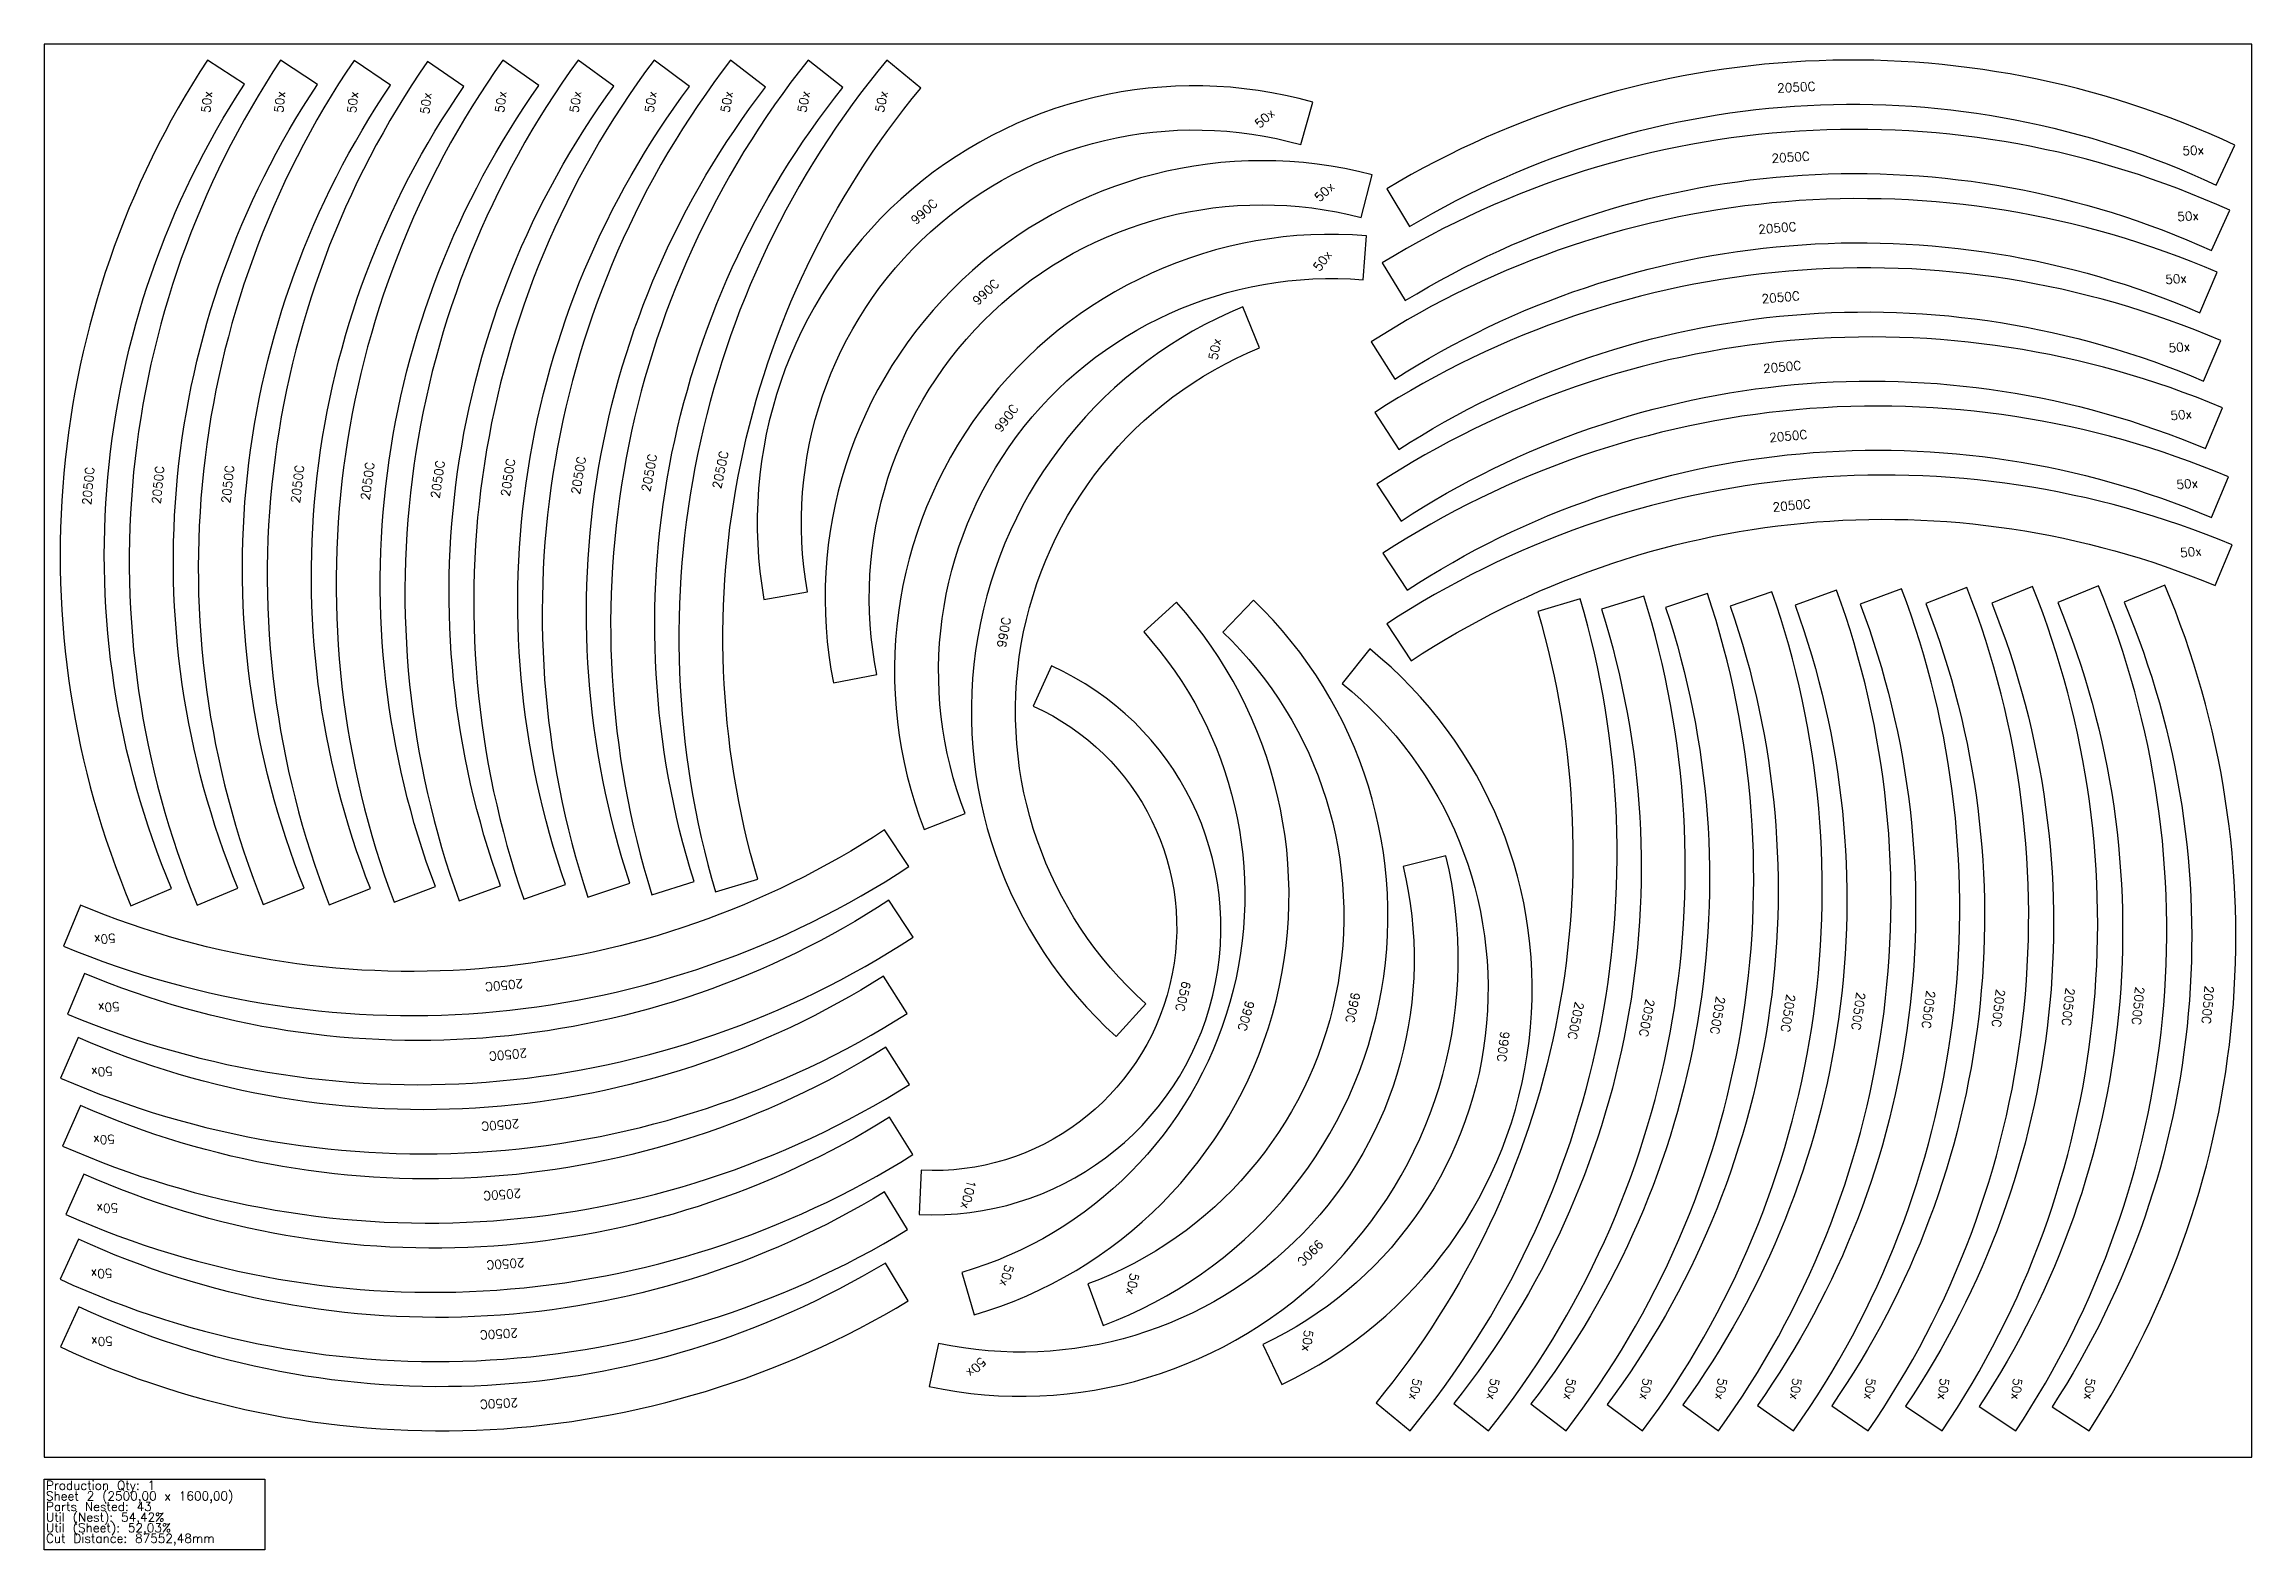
# Model space of a CAD drawing. Header units: millimetres. Extents: x 2625 to 5125, y -105 to 1600.
import ezdxf

# ---------------------------------------------------------------- set-up
doc = ezdxf.new("R2010")
doc.units = ezdxf.units.MM
for name, color, linetype in [('sheet', 24, 'Continuous'), ('Stats', 7, 'Continuous'), ('Texto', 7, 'Continuous')]:
    doc.layers.add(name, color=color, linetype=linetype)
doc.styles.get("Standard").update_dxf_attribs({"font": 'txt.shx'})

msp = doc.modelspace()

# ---------------------------------------------------------------- linework, layer by layer
at = {"color": 7}
for points in [[(2723.2, 624.4), (2769.3, 643.8, -0.24905), (2851.7, 1554.7), (2809.8, 1582, 0.24905)], [(2798.2, 625.2), (2844.4, 644.2, -0.24905), (2934.4, 1554.3), (2892.8, 1582, 0.24905)], [(2873, 625.7), (2919.4, 644.3, -0.24905), (3017.3, 1553.6), (2975.9, 1581.6, 0.24905)], [(2947.8, 625.5), (2994.4, 643.7, -0.24905), (3100.3, 1552.1), (3059.1, 1580.5, 0.24905)], [(3021.2, 628.4), (3068, 646, -0.24905), (3185.3, 1553.1), (3144.5, 1582, 0.24905)], [(3094.8, 630), (3141.9, 647, -0.24905), (3270.1, 1552.6), (3229.7, 1582, 0.24905)], [(3168.1, 631.9), (3215.3, 648.3, -0.24905), (3355.7, 1552), (3315.6, 1582, 0.24905)], [(3240.8, 634.2), (3288.3, 649.9, -0.24905), (3442, 1551.4), (3402.4, 1582, 0.24905)], [(3313.2, 636.9), (3360.9, 651.8, -0.24905), (3529.3, 1550.8), (3490.2, 1582, 0.24905)], [(3385.1, 640.3), (3433, 654.3, -0.24905), (3617.6, 1550.1), (3579.1, 1581.9, 0.24905)], [(4145.5, 1436.3), (4171.2, 1393.4, -0.24905), (5084.5, 1440.5), (5105.7, 1485.8, 0.24905)], [(3440.1, 971.2), (3489.4, 979.9, -0.553169), (4048.1, 1486.2), (4061.6, 1534.3, 0.553169)], [(4140.2, 1352.2), (4166.4, 1309.6, -0.24905), (5079.2, 1366.3), (5099.9, 1411.9, 0.24905)], [(3518.8, 876.6), (3567.9, 886.3, -0.553169), (4116.3, 1403.7), (4128.9, 1452.1, 0.553169)], [(4127.7, 1262.9), (4154.7, 1220.8, -0.24905), (5066.2, 1295.8), (5085.9, 1341.7, 0.24905)], [(3621.4, 710.7), (3668, 728.7, -0.553169), (4118.6, 1333.2), (4122.6, 1383.1, 0.553169)], [(4131.8, 1183), (4158.9, 1141, -0.24905), (5070.2, 1218.5), (5089.8, 1264.5, 0.24905)], [(3839.1, 476.2), (3872.5, 513.4, -0.553169), (4001.4, 1256.2), (3982.5, 1302.5, 0.553169)], [(4134.2, 1101.9), (4161.5, 1060, -0.24905), (5072.4, 1142.1), (5091.8, 1188.2, 0.24905)], [(4141.1, 1023.5), (4168.4, 981.7, -0.24905), (5079.3, 1064), (5098.7, 1110, 0.24905)], [(4145.4, 943.5), (4172.9, 901.7, -0.24905), (5083.5, 986.9), (5102.7, 1033.1, 0.24905)], [(4436.3, 975.1), (4388.6, 960.1, -0.24905), (4221.5, 60.9), (4260.7, 29.8, 0.24905)], [(4508.7, 977.8), (4461.2, 962, -0.24905), (4308.7, 60.3), (4348.4, 29.8, 0.24905)], [(4581.5, 980), (4534.3, 963.6, -0.24905), (4395, 59.7), (4435.1, 29.8, 0.24905)], [(4654.8, 981.9), (4607.8, 964.8, -0.24905), (4480.5, 59.1), (4520.9, 29.8, 0.24905)], [(4728.4, 983.4), (4681.6, 965.8, -0.24905), (4565.2, 58.6), (4606, 29.8, 0.24905)], [(4802.4, 984.7), (4755.8, 966.5, -0.24905), (4649.3, 58.2), (4690.5, 29.8, 0.24905)], [(4876.8, 985.7), (4830.4, 967.1, -0.24905), (4732.9, 57.8), (4774.3, 29.7, 0.24905)], [(4951.5, 986.6), (4905.3, 967.6, -0.24905), (4816.1, 57.4), (4857.7, 29.7, 0.24905)], [(5026.5, 987.4), (4980.4, 968, -0.24905), (4898.8, 57), (4940.6, 29.7, 0.24905)], [(3907.2, 968), (3870.1, 934.5, -0.553169), (3664.3, 209.2), (3678.3, 161.2, 0.553169)], [(3994.4, 970.4), (3959.8, 934.3, -0.553169), (3806.8, 196.1), (3824.3, 149.2, 0.553169)], [(4364.4, 971.8), (4316.4, 957.6, -0.24905), (4133.3, 61.6), (4171.8, 29.8, 0.24905)], [(4126.1, 915.1), (4094.7, 876.2, -0.553169), (4005.1, 127.6), (4026.5, 82.3, 0.553169)], [(3765.6, 896), (3745.1, 850.4, -0.830216), (3618.3, 324.9), (3615.7, 274.9, 0.830216)], [(3604.2, 668.7), (3576.8, 710.4, -0.24905), (2666.2, 624.9), (2647, 578.7, 0.24905)], [(4212.4, 680.7), (4163.8, 668.9, -0.553169), (3637.8, 128.8), (3627.3, 79.9, 0.553169)], [(3609, 588.8), (3581.6, 630.6, -0.24905), (2670.8, 547.7), (2651.5, 501.6, 0.24905)], [(3602.3, 502.3), (3575.6, 544.6, -0.24905), (2663.6, 475), (2643.6, 429.2, 0.24905)], [(3604.8, 421.9), (3578.2, 464.3, -0.24905), (2666.1, 398.1), (2645.9, 352.3, 0.24905)], [(3608.8, 342.5), (3582.3, 384.9, -0.24905), (2670, 320.4), (2649.7, 274.7, 0.24905)], [(3602.8, 257.6), (3576.8, 300.3, -0.24905), (2663.8, 246.8), (2643, 201.4, 0.24905)], [(3603.5, 176.9), (3577.6, 219.7, -0.24905), (2664.4, 170.1), (2643.4, 124.7, 0.24905)]]:
    msp.add_lwpolyline(points, format="xyb", close=True, dxfattribs=at)
at = {"layer": 'sheet', "color": 7}
msp.add_lwpolyline([(2625, 0), (5125, 0), (5125, 1600), (2625, 1600)], close=True, dxfattribs=at)
at = {"layer": 'Stats', "color": 151}
msp.add_lwpolyline([(2625, -25), (2875, -25), (2875, -105), (2625, -105), (2625, -25)], close=True, dxfattribs=at)

# ---------------------------------------------------------------- texts
at = {"layer": 'Stats', "color": 60}
for s, p in [('Sheet 2 (2500,00 x 1600,00)', (2627, -49)), ('Production Qty: 1', (2627, -37)), ('Parts Nested: 43', (2627, -61)), ('Util (Nest): 54,42%', (2627, -73)), ('Util (Sheet): 52,03%', (2627, -85)), ('Cut Distance: 87552,48mm', (2627, -97))]:
    msp.add_text(s, height=10, dxfattribs=at).set_placement(p)
at = {"layer": 'Texto', "color": 3, "char_height": 10, "attachment_point": 1}
for s, insert, width, rotation in [('2050C', (4587.3, 1555.1), 214.193, 2.9488), ('50x', (2803.1, 1522.8), 55.569, 84.8316), ('50x', (2885.6, 1522.9), 55.569, 84.3525), ('50x', (2968.2, 1522.5), 55.569, 83.8531), ('50x', (3050.9, 1521.5), 55.569, 83.351), ('50x', (3135.6, 1523.1), 55.569, 82.6316), ('50x', (3220, 1523.2), 55.569, 81.9373), ('50x', (3305.1, 1523.3), 55.569, 81.1722), ('50x', (3391, 1523.5), 55.569, 80.3275), ('50x', (3477.9, 1523.7), 55.569, 79.3928), ('50x', (3565.8, 1523.9), 55.569, 78.3558), ('50x', (3994.7, 1511.6), 55.569, 42.1804), ('2050C', (4580.8, 1475.6), 214.193, 3.558), ('50x', (5046.1, 1484.1), 55.569, 2.9488), ('50x', (4062.4, 1428), 55.569, 43.3285), ('990C', (3605.3, 1402.4), 214.193, 42.1804), ('50x', (5040.3, 1409.5), 55.569, 3.558), ('2050C', (4565.7, 1395.1), 214.193, 4.7013), ('50x', (4061.3, 1347.9), 55.569, 53.3002), ('990C', (3675.3, 1311), 214.193, 43.3285), ('50x', (5026.5, 1338.2), 55.569, 4.7013), ('2050C', (4569.4, 1316.5), 214.193, 4.86), ('50x', (3943.7, 1243.4), 55.569, 80.1546), ('50x', (5030.3, 1260.8), 55.569, 4.86), ('2050C', (4571.1, 1237.5), 214.193, 5.1512), ('990C', (3700.3, 1165.6), 214.193, 53.3002), ('50x', (5032.3, 1184.2), 55.569, 5.1512), ('2050C', (4578, 1159.3), 214.193, 5.1614), ('2050C', (2983.5, 1084.4), 214.193, 82.6316), ('2050C', (3062.7, 1086.4), 214.193, 81.9373), ('2050C', (3142, 1088.7), 214.193, 81.1722), ('2050C', (3221.5, 1091.3), 214.193, 80.3275), ('2050C', (3301.3, 1094.3), 214.193, 79.3928), ('2050C', (3381.5, 1097.8), 214.193, 78.3558), ('2050C', (2668, 1078.6), 214.193, 84.8316), ('2050C', (2746.8, 1079.8), 214.193, 84.3525), ('2050C', (2825.6, 1080.7), 214.193, 83.8531), ('2050C', (2904.4, 1081), 214.193, 83.351), ('50x', (5039.2, 1106), 55.569, 5.1614), ('2050C', (4581.9, 1080.6), 214.193, 5.3487), ('50x', (5043.3, 1028.9), 55.569, 5.3487), ('990C', (3703.9, 917.7), 214.193, 80.1546), ('50x', (2706.4, 582.9), 55.569, 185.368), ('2050C', (3167.8, 531.4), 214.193, 185.368), ('650C', (3923.7, 537.4), 214.193, 256.4306), ('2050C', (4687.4, 525.5), 214.193, 261.9978), ('2050C', (4766.5, 527.5), 214.193, 262.6866), ('2050C', (4845.5, 529.2), 214.193, 263.3127), ('2050C', (4924.4, 530.7), 214.193, 263.8828), ('2050C', (5003.3, 532), 214.193, 264.4026), ('2050C', (5082, 533.2), 214.193, 264.8774), ('50x', (2710.9, 505.6), 55.569, 185.2046), ('990C', (3995.5, 514.9), 214.193, 254.162), ('990C', (4115.2, 524.8), 214.193, 258.2922), ('2050C', (4368.7, 514.3), 214.193, 258.4466), ('2050C', (4448.8, 517.7), 214.193, 259.4744), ('2050C', (4528.6, 520.7), 214.193, 260.4012), ('2050C', (4608.1, 523.3), 214.193, 261.2389), ('990C', (4284.3, 481.3), 214.193, 263.1765), ('2050C', (3172.2, 452.7), 214.193, 185.2046), ('50x', (2703.1, 432.3), 55.569, 184.3649), ('2050C', (3163.5, 372.7), 214.193, 184.3649), ('50x', (2705.4, 355.3), 55.569, 184.1509), ('2050C', (3165.6, 293.9), 214.193, 184.1509), ('100x', (3680.4, 312.3), 55.569, 256.4306), ('50x', (2709.2, 277.6), 55.569, 184.0446), ('2050C', (3169.3, 215.4), 214.193, 184.0446), ('990C', (4074.5, 240.1), 214.193, 225.7562), ('50x', (2702.6, 203.5), 55.569, 183.3503), ('50x', (3723.1, 215.9), 55.569, 254.162), ('50x', (3864.9, 207), 55.569, 258.2922), ('50x', (2703, 126.6), 55.569, 183.1078), ('2050C', (3161.8, 135.7), 214.193, 183.3503), ('50x', (4062.1, 143.4), 55.569, 263.1765), ('50x', (3692.6, 106.8), 55.569, 225.7562), ('50x', (4185.1, 87.9), 55.569, 258.4466), ('50x', (4272.9, 88.1), 55.569, 259.4744), ('50x', (4359.6, 88.3), 55.569, 260.4012), ('50x', (4445.5, 88.4), 55.569, 261.2389), ('50x', (4530.6, 88.6), 55.569, 261.9978), ('50x', (4615, 88.7), 55.569, 262.6866), ('50x', (4698.8, 88.8), 55.569, 263.3127), ('50x', (4782, 88.8), 55.569, 263.8828), ('50x', (4864.9, 88.9), 55.569, 264.4026), ('50x', (4947.3, 89), 55.569, 264.8774), ('2050C', (3161.9, 56.9), 214.193, 183.1078)]:
    msp.add_mtext(s, dxfattribs=dict(at, insert=insert, width=width, rotation=rotation))

doc.saveas('drawing.dxf')
